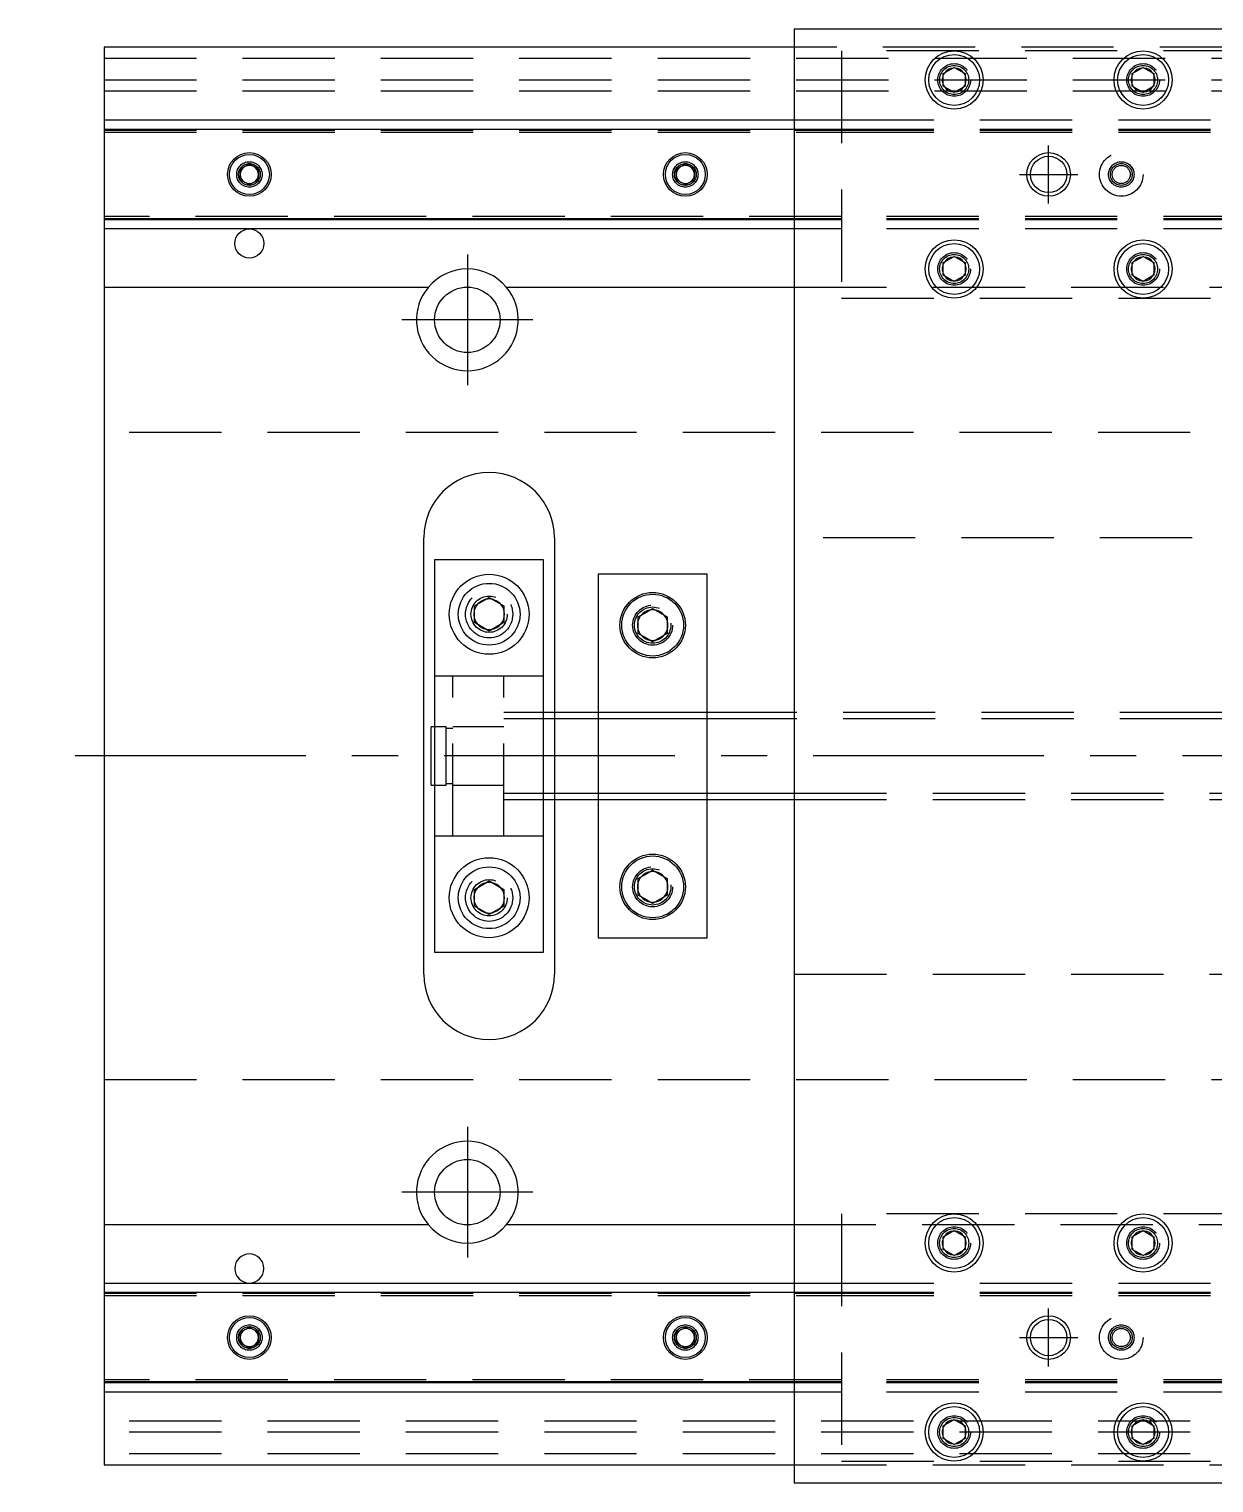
# Model space of a CAD drawing. Extents: x -10 to 540, y -286 to 102.
# Drawn here: x -10.3 to 152.7, y -100 to 100 of the extents above; entities that cross this region are included whole.
import ezdxf

# ---------------------------------------------------------------- set-up
doc = ezdxf.new("R2010")
doc.units = 0
doc.linetypes.add('CENTER', pattern=[50.8, 31.75, -6.35, 6.35, -6.35])
doc.linetypes.add('DASHED', pattern=[19.05, 12.7, -6.35])
doc.layers.get('0').update_dxf_attribs({"linetype": 'CONTINUOUS'})
doc.layers.add('CENTER', color=1, linetype='CENTER')

msp = doc.modelspace()

# ---------------------------------------------------------------- linework, layer by layer
at = {"color": 7, "linetype": 'CONTINUOUS'}
for p, q in [((245, 100), (95, 100)), ((95, 100), (95, -100)), ((95, 97.5), (0, 97.5)), ((0, 97.5), (0, 87.5)), ((115.5, 93.866026), (117, 94.73205)), ((117, 94.73205), (118.5, 93.866026)), ((141.5, 93.866026), (143, 94.73205)), ((143, 94.73205), (144.5, 93.866026)), ((115.5, 92.133974), (115.5, 93.866026)), ((117, 91.26795), (115.5, 92.133974)), ((118.5, 92.133974), (117, 91.26795)), ((118.5, 93.866026), (118.5, 92.133974)), ((141.5, 92.133974), (141.5, 93.866026)), ((143, 91.26795), (141.5, 92.133974)), ((144.5, 92.133974), (143, 91.26795)), ((144.5, 93.866026), (144.5, 92.133974)), ((0, 87.5), (95, 87.5)), ((0, 87.5), (0, 86.247728)), ((0, 86.247728), (95, 86.247728)), ((0, 86.247728), (0, 73.752272)), ((18.75, 80.721688), (20, 81.443376)), ((18.75, 79.278312), (18.75, 80.721688)), ((20, 81.443376), (21.25, 80.721688)), ((21.25, 80.721688), (21.25, 79.278312)), ((78.75, 80.721688), (80, 81.443376)), ((78.75, 79.278312), (78.75, 80.721688)), ((80, 81.443376), (81.25, 80.721688)), ((81.25, 80.721688), (81.25, 79.278312)), ((20, 78.556624), (18.75, 79.278312)), ((21.25, 79.278312), (20, 78.556624)), ((80, 78.556624), (78.75, 79.278312)), ((81.25, 79.278312), (80, 78.556624)), ((0, 73.752272), (0, 72.5)), ((95, 73.752272), (0, 73.752272)), ((95, 72.5), (0, 72.5)), ((0, 72.5), (0, 64.5)), ((115.5, 67.866026), (117, 68.73205)), ((117, 68.73205), (118.5, 67.866026)), ((141.5, 67.866026), (143, 68.73205)), ((143, 68.73205), (144.5, 67.866026)), ((115.5, 66.133974), (115.5, 67.866026)), ((117, 65.26795), (115.5, 66.133974)), ((118.5, 66.133974), (117, 65.26795)), ((118.5, 67.866026), (118.5, 66.133974)), ((141.5, 66.133974), (141.5, 67.866026)), ((143, 65.26795), (141.5, 66.133974)), ((144.5, 66.133974), (143, 65.26795)), ((144.5, 67.866026), (144.5, 66.133974)), ((0, 64.5), (44.638098, 64.5)), ((0, 64.5), (0, -64.5)), ((55.361902, 64.5), (95, 64.5)), ((44, -30), (44, 30)), ((62, 30), (62, 6)), ((60.5, 27), (45.5, 27)), ((45.5, 27), (45.5, -27)), ((60.5, -27), (60.5, 27)), ((68, 25), (68, 6)), ((83, 25), (68, 25)), ((83, 6), (83, 25)), ((51, 20.6547), (53, 21.809402)), ((51, 18.3453), (51, 20.6547)), ((53, 21.809402), (55, 20.6547)), ((55, 20.6547), (55, 18.3453)), ((73.5, 19.1547), (75.5, 20.309402)), ((75.5, 20.309402), (77.5, 19.1547)), ((53, 17.190598), (51, 18.3453)), ((55, 18.3453), (53, 17.190598)), ((73.5, 16.8453), (73.5, 19.1547)), ((77.5, 19.1547), (77.5, 16.8453)), ((75.5, 15.690598), (73.5, 16.8453)), ((77.5, 16.8453), (75.5, 15.690598)), ((95, 6), (60.5, 6)), ((45, -4), (45, 4)), ((45.5, 4), (45, 4)), ((45, -4), (45.5, -4)), ((60.5, -6), (95, -6)), ((62, -6), (62, -30)), ((68, -6), (68, -25)), ((83, -25), (83, -6)), ((73.5, -16.8453), (75.5, -15.690598)), ((75.5, -15.690598), (77.5, -16.8453)), ((51, -18.3453), (53, -17.190598)), ((53, -17.190598), (55, -18.3453)), ((73.5, -19.1547), (73.5, -16.8453)), ((77.5, -16.8453), (77.5, -19.1547)), ((51, -20.6547), (51, -18.3453)), ((55, -18.3453), (55, -20.6547)), ((75.5, -20.309402), (73.5, -19.1547)), ((77.5, -19.1547), (75.5, -20.309402)), ((53, -21.809402), (51, -20.6547)), ((55, -20.6547), (53, -21.809402)), ((68, -25), (83, -25)), ((45.5, -27), (60.5, -27)), ((0, -64.5), (0, -72.5)), ((44.638098, -64.5), (0, -64.5)), ((95, -64.5), (55.361902, -64.5)), ((115.5, -66.133974), (117, -65.26795)), ((117, -65.26795), (118.5, -66.133974)), ((141.5, -66.133974), (143, -65.26795)), ((143, -65.26795), (144.5, -66.133974)), ((115.5, -67.866026), (115.5, -66.133974)), ((117, -68.73205), (115.5, -67.866026)), ((118.5, -67.866026), (117, -68.73205)), ((118.5, -66.133974), (118.5, -67.866026)), ((141.5, -67.866026), (141.5, -66.133974)), ((143, -68.73205), (141.5, -67.866026)), ((144.5, -67.866026), (143, -68.73205)), ((144.5, -66.133974), (144.5, -67.866026)), ((0, -72.5), (95, -72.5)), ((0, -72.5), (0, -73.752272)), ((0, -73.752272), (95, -73.752272)), ((0, -73.752272), (0, -86.247728)), ((18.75, -79.278312), (20, -78.556624)), ((18.75, -80.721688), (18.75, -79.278312)), ((20, -78.556624), (21.25, -79.278312)), ((21.25, -79.278312), (21.25, -80.721688)), ((78.75, -79.278312), (80, -78.556624)), ((78.75, -80.721688), (78.75, -79.278312)), ((80, -78.556624), (81.25, -79.278312)), ((81.25, -79.278312), (81.25, -80.721688)), ((20, -81.443376), (18.75, -80.721688)), ((21.25, -80.721688), (20, -81.443376)), ((80, -81.443376), (78.75, -80.721688)), ((81.25, -80.721688), (80, -81.443376)), ((95, -86.247728), (0, -86.247728)), ((0, -86.247728), (0, -87.5)), ((95, -87.5), (0, -87.5)), ((0, -87.5), (0, -97.5)), ((115.5, -92.133974), (117, -91.26795)), ((117, -91.26795), (118.5, -92.133974)), ((141.5, -92.133974), (143, -91.26795)), ((143, -91.26795), (144.5, -92.133974)), ((115.5, -93.866026), (115.5, -92.133974)), ((117, -94.73205), (115.5, -93.866026)), ((118.5, -93.866026), (117, -94.73205)), ((118.5, -92.133974), (118.5, -93.866026)), ((141.5, -93.866026), (141.5, -92.133974)), ((143, -94.73205), (141.5, -93.866026)), ((144.5, -93.866026), (143, -94.73205)), ((144.5, -92.133974), (144.5, -93.866026)), ((0, -97.5), (95, -97.5)), ((95, -100), (245, -100))]:
    msp.add_line(p, q, dxfattribs=at)
at = {"color": 3, "linetype": 'DASHED'}
for p, q in [((158.000006, 97.5), (95, 97.5)), ((158.5, 97), (101.5, 97)), ((101.5, 97), (101.5, 63)), ((0, 96), (340, 96)), ((0, 93), (340, 93)), ((115, 93), (115.030168, 93.346066)), ((144.973226, 93.326156), (145, 93)), ((0, 91.5), (340, 91.5)), ((0, 86.1147), (95, 86.1147)), ((0, 86.1), (101.5, 86.1)), ((95, 87.5), (101.5, 87.5)), ((95, 86.247728), (101.5, 86.247728)), ((95, 86.1147), (101.5, 86.1147)), ((101.5, 87.5), (158.5, 87.5)), ((101.5, 86.247728), (158.5, 86.247728)), ((101.5, 86.1147), (158.5, 86.1147)), ((101.5, 86.1), (158.5, 86.1)), ((0, 85.8), (101.5, 85.8)), ((101.5, 85.8), (158.5, 85.8)), ((18.5, 80), (18.516134, 80.21941)), ((81.477374, 80.25955), (81.5, 80)), ((101.5, 74.2), (0, 74.2)), ((158.5, 74.2), (101.5, 74.2)), ((101.5, 73.9), (0, 73.9)), ((95, 73.8853), (0, 73.8853)), ((101.5, 73.8853), (95, 73.8853)), ((101.5, 73.752272), (95, 73.752272)), ((101.5, 72.5), (95, 72.5)), ((158.5, 73.9), (101.5, 73.9)), ((158.5, 73.8853), (101.5, 73.8853)), ((158.5, 73.752272), (101.5, 73.752272)), ((158.5, 72.5), (101.5, 72.5)), ((115, 67), (115.030168, 67.346066)), ((144.973226, 67.326156), (145, 67)), ((95, 64.5), (163.385622, 64.5)), ((101.5, 63), (158.5, 63)), ((340, 44.5), (0, 44.5)), ((245, 30), (95, 30)), ((50.5, 19.5), (50.512884, 19.753488)), ((77.983582, 18.286038), (78, 18)), ((48, 11), (45.5, 11)), ((48, -11), (48, 11)), ((55, 11), (48, 11)), ((55, -11), (55, 11)), ((60.5, 11), (55, 11)), ((60.5, 6), (55, 6)), ((62, 6), (62, 5.125)), ((68, 6), (68, 5.125)), ((83, 5.125), (83, 6)), ((152.5, 6), (95, 6)), ((201.5, 6), (152.5, 6)), ((47.1, 4), (45.5, 4)), ((47.1, -4), (47.1, 4)), ((55, 4), (48, 4)), ((60.5, 5.125), (55, 5.125)), ((62, 5.125), (62, -5.125)), ((68, 5.125), (68, -5.125)), ((83, -5.125), (83, 5.125)), ((152.5, 5.125), (95, 5.125)), ((201.5, 5.125), (152.5, 5.125)), ((48, 3.8), (47.1, 3.8)), ((47.1, -3.8), (48, -3.8)), ((45.5, -4), (47.1, -4)), ((48, -4), (55, -4)), ((55, -5.125), (60.5, -5.125)), ((62, -5.125), (62, -6)), ((68, -5.125), (68, -6)), ((83, -6), (83, -5.125)), ((95, -5.125), (152.5, -5.125)), ((152.5, -5.125), (201.5, -5.125)), ((55, -6), (60.5, -6)), ((95, -6), (152.5, -6)), ((152.5, -6), (201.5, -6)), ((45.5, -11), (48, -11)), ((48, -11), (55, -11)), ((55, -11), (60.5, -11)), ((77.983582, -17.713962), (78, -18)), ((50.5, -19.5), (50.512884, -19.246512)), ((95, -30), (245, -30)), ((0, -44.5), (340, -44.5)), ((158.5, -63), (101.5, -63)), ((101.5, -63), (101.5, -97)), ((163.385622, -64.5), (95, -64.5)), ((115, -67), (115.030168, -66.653934)), ((141, -67), (141.023172, -66.69644)), ((0, -73.8853), (95, -73.8853)), ((0, -73.9), (101.5, -73.9)), ((95, -72.5), (101.5, -72.5)), ((95, -73.752272), (101.5, -73.752272)), ((95, -73.8853), (101.5, -73.8853)), ((101.5, -72.5), (158.5, -72.5)), ((101.5, -73.752272), (158.5, -73.752272)), ((101.5, -73.8853), (158.5, -73.8853)), ((101.5, -73.9), (158.5, -73.9)), ((0, -74.2), (101.5, -74.2)), ((101.5, -74.2), (158.5, -74.2)), ((18.5, -80), (18.516134, -79.78059)), ((81.477374, -79.74045), (81.5, -80)), ((101.5, -85.8), (0, -85.8)), ((158.5, -85.8), (101.5, -85.8)), ((101.5, -86.1), (0, -86.1)), ((95, -86.1147), (0, -86.1147)), ((101.5, -86.1147), (95, -86.1147)), ((101.5, -86.247728), (95, -86.247728)), ((101.5, -87.5), (95, -87.5)), ((158.5, -86.1), (101.5, -86.1)), ((158.5, -86.1147), (101.5, -86.1147)), ((158.5, -86.247728), (101.5, -86.247728)), ((158.5, -87.5), (101.5, -87.5)), ((340, -91.5), (0, -91.5)), ((340, -93), (0, -93)), ((118.973226, -92.673844), (119, -93)), ((141, -93), (141.023172, -92.69644)), ((340, -96), (0, -96)), ((95, -97.5), (158.000006, -97.5)), ((101.5, -97), (158.5, -97))]:
    msp.add_line(p, q, dxfattribs=at)
at = {"color": 3, "linetype": 'CONTINUOUS'}
for p, q in [((95, 5.125), (60.5, 5.125)), ((60.5, -5.125), (95, -5.125))]:
    msp.add_line(p, q, dxfattribs=at)
at = {"color": 7, "linetype": 'CONTINUOUS'}
for centre, radius in [((117, 93), 4), ((117, 93), 3.5), ((143, 93), 4), ((143, 93), 3.5), ((20, 80), 3), ((20, 80), 2.75), ((80, 80), 3), ((80, 80), 2.75), ((130, 80), 2.5), ((20, 70.5), 2), ((117, 67), 4), ((117, 67), 3.5), ((143, 67), 4), ((143, 67), 3.5), ((50, 60), 4.5), ((53, 19.5), 5.5), ((53, 19.5), 4.25), ((75.5, 18), 4.5), ((75.5, 18), 4.25), ((75.5, -18), 4.5), ((75.5, -18), 4.25), ((53, -19.5), 5.5), ((53, -19.5), 4.25), ((50, -60), 4.5), ((117, -67), 4), ((117, -67), 3.5), ((143, -67), 4), ((143, -67), 3.5), ((20, -80), 3), ((20, -80), 2.75), ((80, -80), 3), ((80, -80), 2.75), ((130, -80), 2.5), ((117, -93), 4), ((117, -93), 3.5), ((143, -93), 4), ((143, -93), 3.5)]:
    msp.add_circle(centre, radius, dxfattribs=at)
at = {"color": 3, "linetype": 'DASHED'}
for centre, radius in [((117, 93), 2.25), ((117, 93), 2), ((143, 93), 2.25), ((143, 93), 2), ((140, 80), 3), ((20, 80), 1.75), ((20, 80), 1.5), ((80, 80), 1.75), ((80, 80), 1.5), ((140, 80), 1.75), ((140, 80), 1.5), ((140, 80), 1.25), ((117, 67), 2.25), ((117, 67), 2), ((143, 67), 2.25), ((143, 67), 2), ((53, 19.5), 3.25), ((53, 19.5), 2.5), ((75.5, 18), 2.75), ((75.5, 18), 2.5), ((75.5, -18), 2.75), ((75.5, -18), 2.5), ((53, -19.5), 3.25), ((53, -19.5), 2.5), ((117, -67), 2.25), ((117, -67), 2), ((143, -67), 2.25), ((143, -67), 2), ((140, -80), 3), ((20, -80), 1.75), ((20, -80), 1.5), ((80, -80), 1.75), ((80, -80), 1.5), ((140, -80), 1.75), ((140, -80), 1.5), ((140, -80), 1.25), ((117, -93), 2.25), ((117, -93), 2), ((143, -93), 2.25), ((143, -93), 2)]:
    msp.add_circle(centre, radius, dxfattribs=at)
at = {"color": 3, "linetype": 'CONTINUOUS'}
for centre in [(130, 80), (130, -80)]:
    msp.add_circle(centre, 3, dxfattribs=at)
at = {"color": 7, "linetype": 'CONTINUOUS'}
for centre, radius, start, end in [((117, 93), 1.65, 95.380023, 144.619977), ((117, 93), 1.65, 84.619977, 95.380023), ((117, 93), 1.65, 35.380023, 84.619977), ((143, 93), 1.65, 95.380023, 144.619977), ((143, 93), 1.65, 84.619977, 95.380023), ((143, 93), 1.65, 35.380023, 84.619977), ((117, 93), 1.65, 155.380023, 180), ((117, 93), 1.65, 180, 204.619977), ((117, 93), 1.65, 144.619977, 155.380023), ((117, 93), 1.65, 204.619977, 215.380023), ((117, 93), 1.65, 215.380023, 264.619977), ((117, 93), 1.65, 275.380023, 324.619977), ((117, 93), 1.65, 24.619977, 35.380023), ((117, 93), 1.65, 324.619977, 335.380023), ((117, 93), 1.65, 335.380023, 24.619977), ((143, 93), 1.65, 155.380023, 180), ((143, 93), 1.65, 180, 204.619977), ((143, 93), 1.65, 144.619977, 155.380023), ((143, 93), 1.65, 204.619977, 215.380023), ((143, 93), 1.65, 215.380023, 264.619977), ((143, 93), 1.65, 275.380023, 324.619977), ((143, 93), 1.65, 24.619977, 35.380023), ((143, 93), 1.65, 324.619977, 335.380023), ((143, 93), 1.65, 335.380023, 24.619977), ((117, 93), 1.65, 264.619977, 275.380023), ((143, 93), 1.65, 264.619977, 275.380023), ((20, 80), 1.25, 120, 180), ((20, 80), 1.25, 60, 120), ((20, 80), 1.25, 0, 60), ((80, 80), 1.25, 120, 180), ((80, 80), 1.25, 60, 120), ((80, 80), 1.25, 0, 60), ((20, 80), 1.25, 180, 240), ((20, 80), 1.25, 240, 300), ((20, 80), 1.25, 300, 0), ((80, 80), 1.25, 180, 240), ((80, 80), 1.25, 240, 300), ((80, 80), 1.25, 300, 0), ((117, 67), 1.65, 95.380023, 144.619977), ((117, 67), 1.65, 84.619977, 95.380023), ((117, 67), 1.65, 35.380023, 84.619977), ((143, 67), 1.65, 95.380023, 144.619977), ((143, 67), 1.65, 84.619977, 95.380023), ((143, 67), 1.65, 35.380023, 84.619977), ((50, 60), 7, 40.005201, 139.994799), ((117, 67), 1.65, 155.380023, 180), ((117, 67), 1.65, 180, 204.619977), ((117, 67), 1.65, 144.619977, 155.380023), ((117, 67), 1.65, 204.619977, 215.380023), ((117, 67), 1.65, 215.380023, 264.619977), ((117, 67), 1.65, 275.380023, 324.619977), ((117, 67), 1.65, 24.619977, 35.380023), ((117, 67), 1.65, 324.619977, 335.380023), ((117, 67), 1.65, 335.380023, 24.619977), ((143, 67), 1.65, 155.380023, 180), ((143, 67), 1.65, 180, 204.619977), ((143, 67), 1.65, 144.619977, 155.380023), ((143, 67), 1.65, 204.619977, 215.380023), ((143, 67), 1.65, 215.380023, 264.619977), ((143, 67), 1.65, 275.380023, 324.619977), ((143, 67), 1.65, 24.619977, 35.380023), ((143, 67), 1.65, 324.619977, 335.380023), ((143, 67), 1.65, 335.380023, 24.619977), ((50, 60), 7, 139.994799, 40.005201), ((117, 67), 1.65, 264.619977, 275.380023), ((143, 67), 1.65, 264.619977, 275.380023), ((53, 30), 9, 90, 180), ((53, 30), 9, 0, 90), ((53, 19.5), 2.1, 162.24721, 180), ((53, 19.5), 2.1, 137.75279, 162.24721), ((53, 19.5), 2.1, 102.24721, 137.75279), ((53, 19.5), 2.1, 77.75279, 102.24721), ((53, 19.5), 2.1, 42.24721, 77.75279), ((53, 19.5), 2.1, 17.75279, 42.24721), ((53, 19.5), 2.1, 342.24721, 17.75279), ((75.5, 18), 2.1, 102.24721, 137.75279), ((75.5, 18), 2.1, 77.75279, 102.24721), ((75.5, 18), 2.1, 42.24721, 77.75279), ((53, 19.5), 2.1, 180, 197.75279), ((53, 19.5), 2.1, 197.75279, 222.24721), ((53, 19.5), 2.1, 222.24721, 257.75279), ((53, 19.5), 2.1, 282.24721, 317.75279), ((53, 19.5), 2.1, 317.75279, 342.24721), ((75.5, 18), 2.1, 162.24721, 180), ((75.5, 18), 2.1, 180, 197.75279), ((75.5, 18), 2.1, 137.75279, 162.24721), ((75.5, 18), 2.1, 17.75279, 42.24721), ((75.5, 18), 2.1, 342.24721, 17.75279), ((53, 19.5), 2.1, 257.75279, 282.24721), ((75.5, 18), 2.1, 197.75279, 222.24721), ((75.5, 18), 2.1, 222.24721, 257.75279), ((75.5, 18), 2.1, 282.24721, 317.75279), ((75.5, 18), 2.1, 317.75279, 342.24721), ((75.5, 18), 2.1, 257.75279, 282.24721), ((75.5, -18), 2.1, 102.24721, 137.75279), ((75.5, -18), 2.1, 77.75279, 102.24721), ((75.5, -18), 2.1, 42.24721, 77.75279), ((53, -19.5), 2.1, 102.24721, 137.75279), ((53, -19.5), 2.1, 77.75279, 102.24721), ((53, -19.5), 2.1, 42.24721, 77.75279), ((75.5, -18), 2.1, 162.24721, 180), ((75.5, -18), 2.1, 137.75279, 162.24721), ((75.5, -18), 2.1, 17.75279, 42.24721), ((75.5, -18), 2.1, 342.24721, 17.75279), ((53, -19.5), 2.1, 162.24721, 180), ((53, -19.5), 2.1, 180, 197.75279), ((53, -19.5), 2.1, 137.75279, 162.24721), ((53, -19.5), 2.1, 17.75279, 42.24721), ((53, -19.5), 2.1, 342.24721, 17.75279), ((75.5, -18), 2.1, 180, 197.75279), ((75.5, -18), 2.1, 197.75279, 222.24721), ((75.5, -18), 2.1, 222.24721, 257.75279), ((75.5, -18), 2.1, 282.24721, 317.75279), ((75.5, -18), 2.1, 317.75279, 342.24721), ((53, -19.5), 2.1, 197.75279, 222.24721), ((53, -19.5), 2.1, 222.24721, 257.75279), ((53, -19.5), 2.1, 257.75279, 282.24721), ((53, -19.5), 2.1, 282.24721, 317.75279), ((53, -19.5), 2.1, 317.75279, 342.24721), ((75.5, -18), 2.1, 257.75279, 282.24721), ((53, -30), 9, 180, 270), ((53, -30), 9, 270, 0), ((50, -60), 7, 319.994799, 220.005201), ((50, -60), 7, 220.005201, 319.994799), ((117, -67), 1.65, 95.380023, 144.619977), ((117, -67), 1.65, 84.619977, 95.380023), ((117, -67), 1.65, 35.380023, 84.619977), ((143, -67), 1.65, 95.380023, 144.619977), ((143, -67), 1.65, 84.619977, 95.380023), ((143, -67), 1.65, 35.380023, 84.619977), ((117, -67), 1.65, 155.380023, 180), ((117, -67), 1.65, 180, 204.619977), ((117, -67), 1.65, 144.619977, 155.380023), ((117, -67), 1.65, 204.619977, 215.380023), ((117, -67), 1.65, 215.380023, 264.619977), ((117, -67), 1.65, 275.380023, 324.619977), ((117, -67), 1.65, 24.619977, 35.380023), ((117, -67), 1.65, 324.619977, 335.380023), ((117, -67), 1.65, 335.380023, 24.619977), ((143, -67), 1.65, 155.380023, 180), ((143, -67), 1.65, 180, 204.619977), ((143, -67), 1.65, 144.619977, 155.380023), ((143, -67), 1.65, 204.619977, 215.380023), ((143, -67), 1.65, 215.380023, 264.619977), ((143, -67), 1.65, 275.380023, 324.619977), ((143, -67), 1.65, 24.619977, 35.380023), ((143, -67), 1.65, 324.619977, 335.380023), ((143, -67), 1.65, 335.380023, 24.619977), ((20, -70.5), 2, 90, 270), ((20, -70.5), 2, 270, 90), ((117, -67), 1.65, 264.619977, 275.380023), ((143, -67), 1.65, 264.619977, 275.380023), ((20, -80), 1.25, 120, 180), ((20, -80), 1.25, 60, 120), ((20, -80), 1.25, 0, 60), ((80, -80), 1.25, 120, 180), ((80, -80), 1.25, 60, 120), ((80, -80), 1.25, 0, 60), ((20, -80), 1.25, 180, 240), ((20, -80), 1.25, 240, 300), ((20, -80), 1.25, 300, 0), ((80, -80), 1.25, 180, 240), ((80, -80), 1.25, 240, 300), ((80, -80), 1.25, 300, 0), ((117, -93), 1.65, 95.380023, 144.619977), ((117, -93), 1.65, 84.619977, 95.380023), ((117, -93), 1.65, 35.380023, 84.619977), ((143, -93), 1.65, 95.380023, 144.619977), ((143, -93), 1.65, 84.619977, 95.380023), ((143, -93), 1.65, 35.380023, 84.619977), ((117, -93), 1.65, 155.380023, 180), ((117, -93), 1.65, 180, 204.619977), ((117, -93), 1.65, 144.619977, 155.380023), ((117, -93), 1.65, 204.619977, 215.380023), ((117, -93), 1.65, 215.380023, 264.619977), ((117, -93), 1.65, 275.380023, 324.619977), ((117, -93), 1.65, 24.619977, 35.380023), ((117, -93), 1.65, 324.619977, 335.380023), ((117, -93), 1.65, 335.380023, 24.619977), ((143, -93), 1.65, 155.380023, 180), ((143, -93), 1.65, 180, 204.619977), ((143, -93), 1.65, 144.619977, 155.380023), ((143, -93), 1.65, 204.619977, 215.380023), ((143, -93), 1.65, 215.380023, 264.619977), ((143, -93), 1.65, 275.380023, 324.619977), ((143, -93), 1.65, 24.619977, 35.380023), ((143, -93), 1.65, 324.619977, 335.380023), ((143, -93), 1.65, 335.380023, 24.619977), ((117, -93), 1.65, 264.619977, 275.380023), ((143, -93), 1.65, 264.619977, 275.380023)]:
    msp.add_arc(centre, radius, start, end, dxfattribs=at)
at = {"layer": 'CENTER', "color": 1, "linetype": 'CENTER'}
for p, q in [((130, 76), (130, 84)), ((126, 80), (134, 80)), ((50, 69), (50, 51)), ((59, 60), (41, 60)), ((383.361871, 0), (-10.32213, 0)), ((50, -51), (50, -69)), ((59, -60), (41, -60)), ((130, -84), (130, -76)), ((126, -80), (134, -80))]:
    msp.add_line(p, q, dxfattribs=at)

doc.saveas('drawing.dxf')
